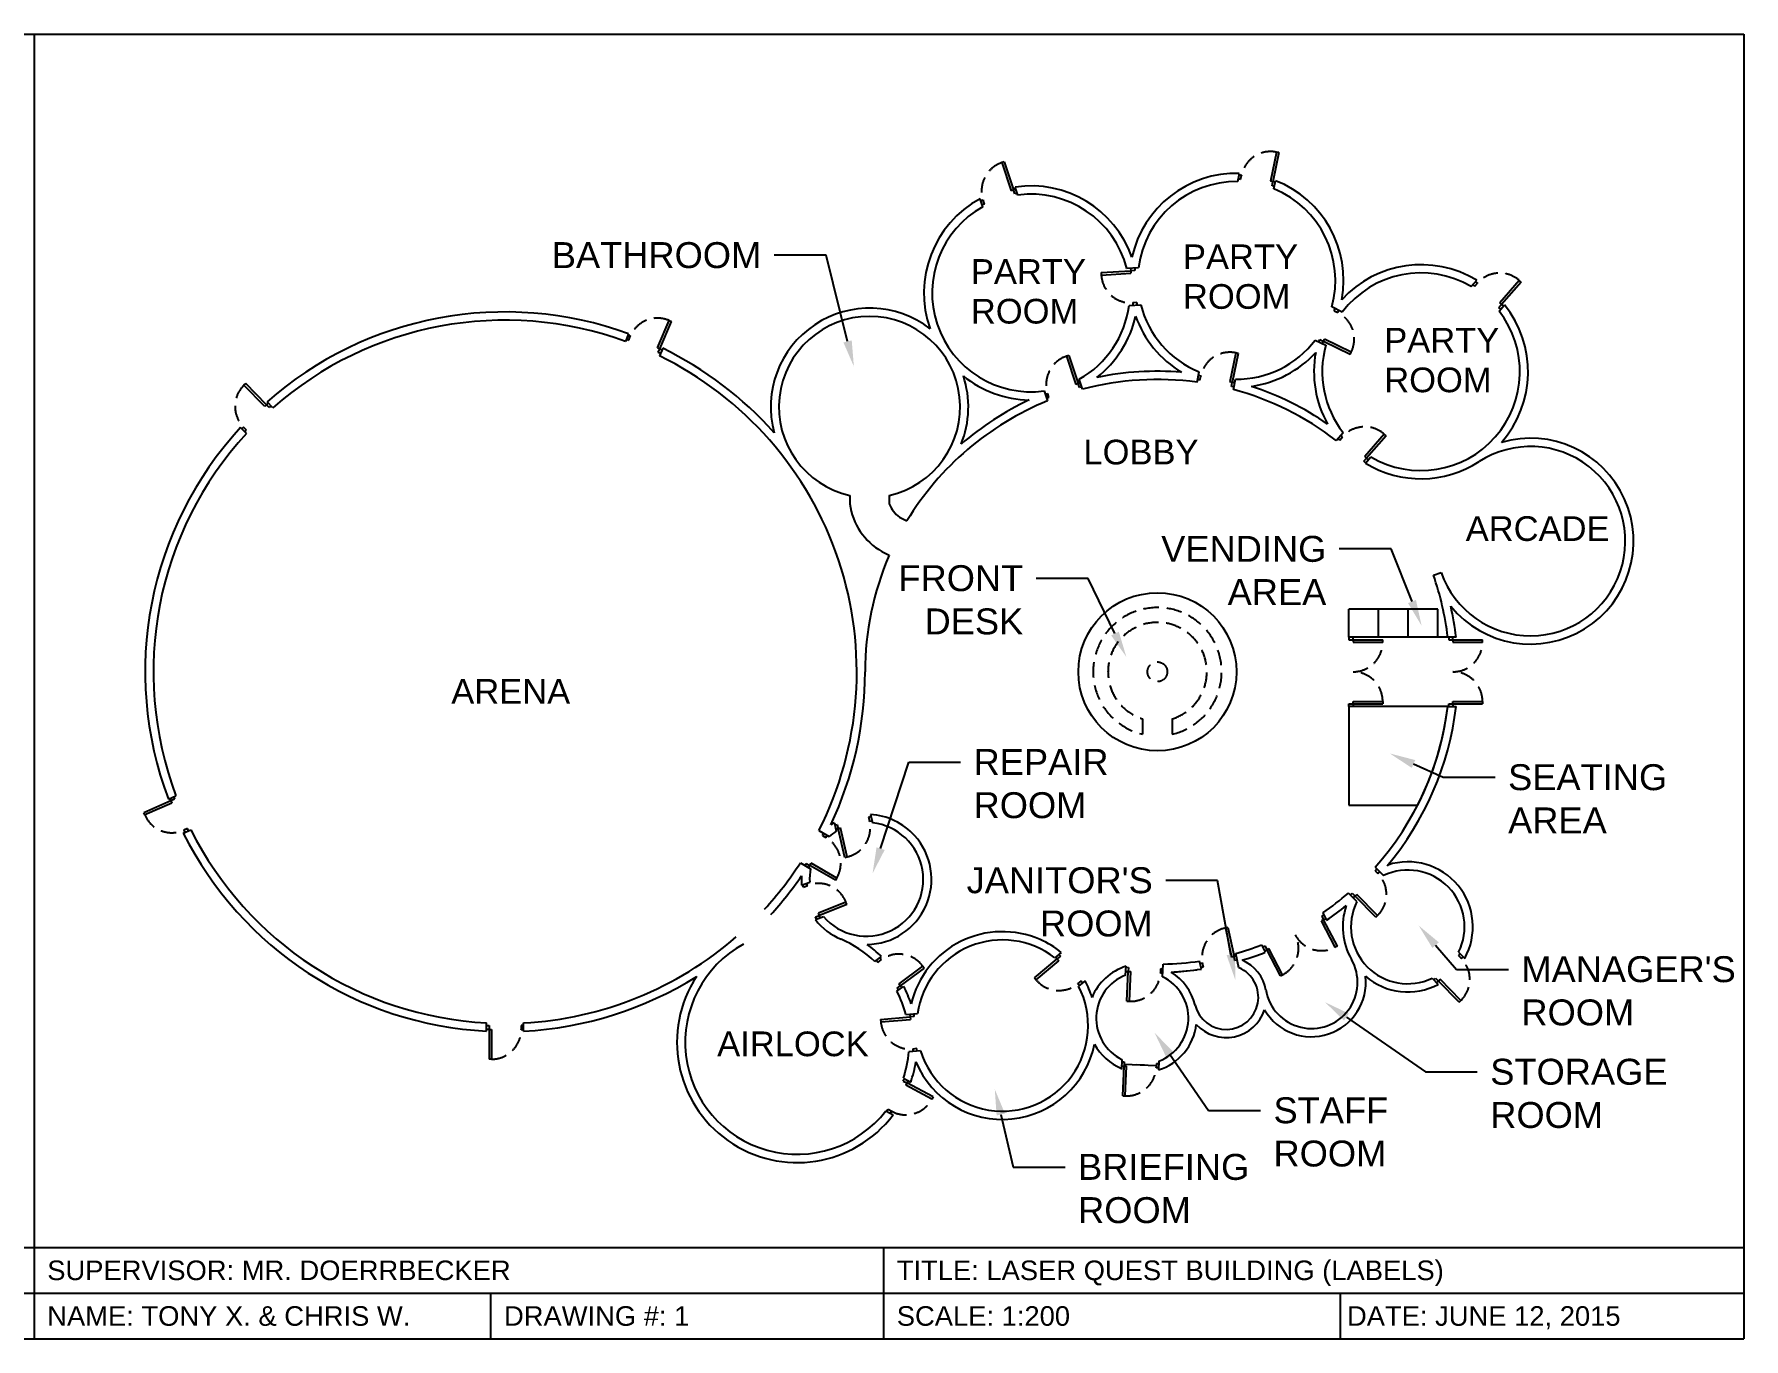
# Model space of a CAD drawing. Header units: inches. Extents: x 0 to 8302, y 0 to 1584.
# Drawn here: x 4151 to 6227, y 0 to 1584 of the extents above; entities that cross this region are included whole.
import ezdxf
from ezdxf import colors
from ezdxf.entities.mleader import LeaderData, LeaderLine
from ezdxf.math import Vec2, Vec3

# ---------------------------------------------------------------- set-up
doc = ezdxf.new("R2010")
doc.units = ezdxf.units.IN
doc.header["$MEASUREMENT"] = 0
doc.linetypes.add('HIDDEN2', pattern=[0.1875, 0.125, -0.0625])
doc.layers.add('Text', color=5, linetype='Continuous')
doc.styles.get("Standard").update_dxf_attribs({"font": 'Arial.ttf'})

msp = doc.modelspace()

# ---------------------------------------------------------------- linework, layer by layer
for p, q in [((2075.59, 1584.42), (4151.18, 1584.42)), ((4151.18, 1584.42), (4151.18, 0)), ((4151.18, 1584.42), (4151.18, 0)), ((4151.18, 1584.42), (6226.77, 1584.42)), ((6226.77, 1584.42), (6226.77, 0)), ((5659.29, 1441.14), (5652.16, 1405.85)), ((5662.23, 1440.55), (5655.1, 1405.26)), ((5662.23, 1440.55), (5659.29, 1441.14)), ((5328.8, 1429.34), (5325.96, 1428.39)), ((5325.96, 1428.39), (5337.35, 1394.24)), ((5328.8, 1429.34), (5340.19, 1395.19)), ((5612.29, 1405.46), (5614.31, 1415.42)), ((5616.87, 1412.98), (5613.93, 1413.57)), ((5615.88, 1408.08), (5616.87, 1412.98)), ((5340.19, 1395.19), (5337.35, 1394.24)), ((5343.04, 1396.14), (5340.19, 1395.19)), ((5341.78, 1390.45), (5340.19, 1395.19)), ((5344.62, 1391.4), (5341.78, 1390.45)), ((5345.4, 1389.07), (5342.18, 1398.71)), ((5615.88, 1408.08), (5612.94, 1408.67)), ((5655.1, 1405.26), (5652.16, 1405.85)), ((5654.11, 1400.36), (5655.1, 1405.26)), ((5657.05, 1399.76), (5654.11, 1400.36)), ((5658.04, 1404.66), (5655.1, 1405.26)), ((5656.39, 1396.5), (5658.41, 1406.47)), ((5302.71, 1374.83), (5299.5, 1384.47)), ((5303.2, 1382.85), (5300.35, 1381.9)), ((5304.78, 1378.11), (5301.94, 1377.16)), ((5304.78, 1378.11), (5303.2, 1382.85)), ((5446.51, 1294.9), (5482.44, 1297.11)), ((5446.51, 1294.9), (5446.69, 1291.91)), ((5446.69, 1291.91), (5482.62, 1294.11)), ((5491.86, 1300.69), (5477.63, 1299.82)), ((5482.25, 1300.1), (5482.44, 1297.11)), ((5487.43, 1297.42), (5482.44, 1297.11)), ((5482.44, 1297.11), (5482.62, 1294.11)), ((5487.24, 1300.41), (5487.43, 1297.42)), ((5895.78, 1277.89), (5902.49, 1285.53)), ((5900.13, 1278.3), (5897.88, 1280.28)), ((5900.13, 1278.3), (5903.43, 1282.05)), ((5903.43, 1282.05), (5901.18, 1284.03)), ((5954.24, 1285.35), (5930.48, 1258.3)), ((5956.49, 1283.37), (5932.73, 1256.32)), ((5956.49, 1283.37), (5954.24, 1285.35)), ((5480.39, 1254.9), (5494.62, 1255.78)), ((5489.82, 1258.49), (5484.83, 1258.18)), ((5484.83, 1258.18), (5485.01, 1255.19)), ((5489.82, 1258.49), (5490, 1255.49)), ((5739.28, 1246.97), (5726.5, 1253.3)), ((5729.32, 1248.55), (5730.65, 1251.24)), ((5729.32, 1248.55), (5733.8, 1246.33)), ((5733.8, 1246.33), (5735.13, 1249.02)), ((5929.43, 1252.56), (5932.73, 1256.32)), ((5931.69, 1250.58), (5929.43, 1252.56)), ((5929.59, 1248.2), (5936.3, 1255.84)), ((5932.73, 1256.32), (5930.48, 1258.3)), ((5934.99, 1254.34), (5932.73, 1256.32)), ((4907.94, 1203.52), (4922.02, 1236.66)), ((4910.7, 1202.35), (4924.78, 1235.48)), ((4922.02, 1236.66), (4924.78, 1235.48)), ((4872.88, 1220.51), (4868.96, 1211.29)), ((4870.17, 1214.14), (4872.93, 1212.97)), ((4874.89, 1217.57), (4872.13, 1218.74)), ((4872.93, 1212.97), (4874.89, 1217.57)), ((5706.52, 1212.97), (5719.3, 1206.65)), ((5710.67, 1210.92), (5712, 1213.61)), ((5712, 1213.61), (5716.48, 1211.39)), ((5715.15, 1208.7), (5716.48, 1211.39)), ((5716.48, 1211.39), (5717.82, 1214.08)), ((5748.74, 1195.41), (5716.48, 1211.39)), ((5750.07, 1198.1), (5717.82, 1214.08)), ((4910.7, 1202.35), (4907.94, 1203.52)), ((4908.74, 1197.75), (4910.7, 1202.35)), ((4911.51, 1196.57), (4908.74, 1197.75)), ((4914.21, 1202.95), (4910.3, 1193.73)), ((4910.7, 1202.35), (4913.46, 1201.18)), ((5407.24, 1194.25), (5404.39, 1193.3)), ((5404.39, 1193.3), (5415.79, 1159.15)), ((5407.24, 1194.25), (5418.63, 1160.1)), ((5609.94, 1197.41), (5602.81, 1162.12)), ((5612.88, 1196.82), (5605.75, 1161.53)), ((5612.88, 1196.82), (5609.94, 1197.41)), ((5748.74, 1195.41), (5750.07, 1198.1)), ((5424.08, 1153.26), (5420.01, 1165.44)), ((5562.96, 1161.79), (5565.5, 1174.38)), ((5566.53, 1164.35), (5563.59, 1164.94)), ((5567.52, 1169.25), (5564.58, 1169.84)), ((5566.53, 1164.35), (5567.52, 1169.25)), ((5607.07, 1152.88), (5609.61, 1165.47)), ((4405.86, 1158.13), (4408, 1160.22)), ((4431.01, 1132.38), (4405.86, 1158.13)), ((4433.16, 1134.47), (4408, 1160.22)), ((5377.33, 1151.2), (5381.39, 1139.02)), ((5381.64, 1147.76), (5378.79, 1146.81)), ((5383.22, 1143.02), (5380.37, 1142.07)), ((5383.22, 1143.02), (5381.64, 1147.76)), ((5418.63, 1160.1), (5415.79, 1159.15)), ((5421.48, 1161.05), (5418.63, 1160.1)), ((5420.21, 1155.36), (5418.63, 1160.1)), ((5423.06, 1156.31), (5420.21, 1155.36)), ((5605.75, 1161.53), (5602.81, 1162.12)), ((5604.76, 1156.63), (5605.75, 1161.53)), ((5607.7, 1156.03), (5604.76, 1156.63)), ((5608.69, 1160.93), (5605.75, 1161.53)), ((4433.16, 1134.47), (4431.01, 1132.38)), ((4433.16, 1134.47), (4435.3, 1136.57)), ((4436.65, 1130.89), (4433.16, 1134.47)), ((4440.96, 1130.78), (4433.96, 1137.94)), ((4438.8, 1132.99), (4436.65, 1130.89)), ((4408.83, 1099.4), (4401.83, 1106.56)), ((4405.32, 1107.28), (4403.18, 1105.18)), ((4408.82, 1103.7), (4405.32, 1107.28)), ((4406.67, 1101.61), (4408.82, 1103.7)), ((5731.75, 1091.11), (5740.22, 1100.76)), ((5736.12, 1091.55), (5733.87, 1093.53)), ((5736.12, 1091.55), (5739.42, 1095.3)), ((5739.42, 1095.3), (5737.17, 1097.28)), ((5790.23, 1098.6), (5766.47, 1071.55)), ((5792.48, 1096.62), (5768.72, 1069.57)), ((5792.48, 1096.62), (5790.23, 1098.6)), ((5765.42, 1065.81), (5768.72, 1069.57)), ((5767.68, 1063.83), (5765.42, 1065.81)), ((5768.72, 1069.57), (5766.47, 1071.55)), ((5767.32, 1063.43), (5774.03, 1071.07)), ((5770.98, 1067.59), (5768.72, 1069.57)), ((5141.32, 1024.34), (5141.32, 1014.12)), ((5189.32, 1024.34), (5189.32, 1014.12)), ((5201.91, 997.92), (5210.82, 993.32)), ((5180.32, 956.14), (5189.26, 951.52)), ((5849.91, 927.4), (5859.35, 930.7)), ((5747.4, 852.07), (5747.4, 886.07)), ((5855.4, 886.07), (5747.4, 886.07)), ((5783.4, 852.07), (5783.4, 886.07)), ((5819.4, 852.07), (5819.4, 886.07)), ((5855.4, 852.07), (5855.4, 886.07)), ((5747.37, 852.07), (5747.37, 849.07)), ((5867.4, 852.07), (5747.4, 852.07)), ((5752.37, 849.07), (5752.37, 852.07)), ((5877.39, 852.07), (5867.4, 852.07)), ((5868.59, 852.07), (5868.59, 849.07)), ((5873.59, 849.07), (5873.59, 852.07)), ((5747.37, 849.07), (5752.37, 849.07)), ((5752.37, 849.07), (5788.37, 849.07)), ((5752.37, 849.07), (5752.37, 846.07)), ((5752.37, 846.07), (5788.37, 846.07)), ((5788.37, 846.07), (5788.37, 849.07)), ((5868.59, 849.07), (5873.59, 849.07)), ((5873.59, 849.07), (5909.59, 849.07)), ((5873.59, 849.07), (5873.59, 846.07)), ((5873.59, 846.07), (5909.59, 846.07)), ((5909.59, 846.07), (5909.59, 849.07)), ((5747.37, 768.07), (5747.37, 771.07)), ((5747.37, 771.07), (5752.37, 771.07)), ((5752.37, 774.07), (5788.37, 774.07)), ((5752.37, 771.07), (5752.37, 774.07)), ((5752.37, 771.07), (5788.37, 771.07)), ((5752.37, 771.07), (5752.37, 768.07)), ((5788.37, 774.07), (5788.37, 771.07)), ((5867.37, 768.07), (5877.44, 768.07)), ((5868.59, 768.07), (5868.59, 771.07)), ((5868.59, 771.07), (5873.59, 771.07)), ((5873.59, 774.07), (5909.59, 774.07)), ((5873.59, 771.07), (5873.59, 774.07)), ((5873.59, 771.07), (5909.59, 771.07)), ((5873.59, 771.07), (5873.59, 768.07)), ((5909.59, 774.07), (5909.59, 771.07)), ((4317.13, 653.38), (4284.16, 638.92)), ((4318.34, 650.63), (4285.37, 636.17)), ((4314.17, 655.35), (4323.34, 659.37)), ((4317.13, 653.38), (4315.93, 656.12)), ((4321.71, 655.38), (4317.13, 653.38)), ((4317.13, 653.38), (4318.34, 650.63)), ((4320.51, 658.13), (4321.71, 655.38)), ((4285.37, 636.17), (4284.16, 638.92)), ((5122.65, 626.7), (5125.01, 616.47)), ((5123.27, 624.02), (5126.19, 624.7)), ((5126.19, 624.7), (5127.31, 619.82)), ((5164.19, 633.46), (5167.12, 634.13)), ((5164.19, 633.46), (5165.32, 628.59)), ((5165.32, 628.59), (5168.24, 629.26)), ((5166.5, 636.81), (5168.86, 626.58)), ((4332.21, 614.22), (4341.38, 618.24)), ((4337.34, 619.75), (4332.76, 617.74)), ((4332.76, 617.74), (4333.97, 614.99)), ((4338.55, 617), (4337.34, 619.75)), ((5103.79, 617.13), (5116.24, 609.97)), ((5108.04, 611.22), (5109.54, 613.83)), ((5108.04, 611.22), (5112.38, 608.73)), ((5112.38, 608.73), (5113.87, 611.33)), ((5124.39, 619.15), (5127.31, 619.82)), ((5127.31, 619.82), (5130.24, 620.5)), ((5135.4, 584.74), (5127.31, 619.82)), ((5138.33, 585.42), (5130.24, 620.5)), ((5135.4, 584.74), (5138.33, 585.42)), ((5081.37, 578.11), (5093.82, 570.96)), ((5087.12, 574.81), (5088.61, 577.41)), ((5088.61, 577.41), (5092.95, 574.92)), ((5091.45, 572.32), (5092.95, 574.92)), ((5092.95, 574.92), (5094.44, 577.52)), ((5124.16, 556.98), (5092.95, 574.92)), ((5125.66, 559.58), (5094.44, 577.52)), ((5779.04, 572.93), (5789.19, 562.59)), ((5779.15, 568.53), (5781.29, 570.63)), ((5779.15, 568.53), (5782.65, 564.96)), ((5782.65, 564.96), (5784.8, 567.06)), ((5082.91, 550.88), (5092.67, 554.76)), ((5085.37, 548.63), (5084.26, 551.41)), ((5085.37, 548.63), (5090.02, 550.47)), ((5090.02, 550.47), (5088.91, 553.26)), ((5124.16, 556.98), (5125.66, 559.58)), ((5757.07, 531.07), (5746.92, 541.41)), ((5749.17, 539.12), (5751.31, 541.22)), ((5751.31, 541.22), (5754.82, 537.65)), ((5754.82, 537.65), (5756.96, 539.75)), ((5782.17, 514.05), (5756.96, 539.75)), ((5136.77, 530.33), (5103.32, 517.02)), ((5137.88, 527.55), (5104.43, 514.24)), ((5137.88, 527.55), (5136.77, 530.33)), ((5752.67, 535.55), (5754.82, 537.65)), ((5780.03, 511.95), (5754.82, 537.65)), ((5099.55, 509.06), (5109.3, 512.95)), ((5099.79, 512.39), (5104.43, 514.24)), ((5100.9, 509.6), (5099.79, 512.39)), ((5104.43, 514.24), (5103.32, 517.02)), ((5105.54, 511.45), (5104.43, 514.24)), ((5600.42, 499.55), (5597.49, 498.93)), ((5597.49, 498.93), (5604.93, 463.7)), ((5600.42, 499.55), (5607.87, 464.33)), ((5716.62, 508.83), (5713.96, 507.44)), ((5730.66, 475.55), (5713.96, 507.44)), ((5716.96, 514.65), (5714.3, 513.26)), ((5714.3, 513.26), (5716.62, 508.83)), ((5715.59, 517.26), (5720.26, 508.34)), ((5719.28, 510.22), (5716.62, 508.83)), ((5733.32, 476.94), (5716.62, 508.83)), ((5780.03, 511.95), (5782.17, 514.05)), ((5641.13, 478.37), (5645.85, 469.38)), ((5171.8, 458.13), (5179.93, 464.17)), ((5175.44, 457.1), (5173.65, 459.5)), ((5175.44, 457.1), (5179.45, 460.08)), ((5179.45, 460.08), (5177.66, 462.49)), ((5365.63, 438.28), (5393.27, 461.35)), ((5367.55, 435.98), (5395.19, 459.04)), ((5398.14, 469.32), (5390.3, 462.77)), ((5391.35, 463.65), (5393.27, 461.35)), ((5397.11, 464.55), (5393.27, 461.35)), ((5393.27, 461.35), (5395.19, 459.04)), ((5395.19, 466.85), (5397.11, 464.55)), ((5568.18, 448.98), (5566.11, 458.78)), ((5607.87, 464.33), (5604.93, 463.7)), ((5610.8, 464.95), (5607.87, 464.33)), ((5608.9, 459.43), (5607.87, 464.33)), ((5611.84, 460.05), (5608.9, 459.43)), ((5613.83, 450.62), (5610.14, 468.09)), ((5642.54, 475.69), (5645.2, 477.08)), ((5644.86, 471.26), (5647.52, 472.65)), ((5645.2, 477.08), (5647.52, 472.65)), ((5647.52, 472.65), (5650.18, 474.04)), ((5664.22, 440.76), (5647.52, 472.65)), ((5666.88, 442.15), (5650.18, 474.04)), ((5733.32, 476.94), (5730.66, 475.55)), ((5880.34, 465.4), (5882.48, 467.5)), ((5880.34, 465.4), (5883.84, 461.83)), ((5880.55, 469.47), (5887.9, 461.97)), ((5883.84, 461.83), (5885.98, 463.93)), ((5229.82, 452.66), (5200.93, 431.19)), ((5231.61, 450.25), (5202.72, 428.78)), ((5231.61, 450.25), (5229.82, 452.66)), ((5365.63, 438.28), (5367.55, 435.98)), ((5476.26, 441.68), (5476.73, 452.43)), ((5476.46, 446.2), (5479.46, 446.07)), ((5476.68, 451.19), (5479.68, 451.06)), ((5477.89, 410.1), (5479.46, 446.07)), ((5479.68, 451.06), (5479.46, 446.07)), ((5479.46, 446.07), (5482.46, 445.94)), ((5480.89, 409.97), (5482.46, 445.94)), ((5518.64, 449.36), (5518.42, 444.37)), ((5518.42, 444.37), (5521.42, 444.24)), ((5518.64, 449.36), (5521.64, 449.23)), ((5521.22, 439.72), (5521.89, 455.14)), ((5569.71, 456.26), (5566.78, 455.64)), ((5570.75, 451.37), (5567.81, 450.75)), ((5570.75, 451.37), (5569.71, 456.26)), ((5664.22, 440.76), (5666.88, 442.15)), ((5848.34, 438.04), (5855.8, 430.44)), ((5850.35, 435.99), (5852.5, 438.09)), ((5852.5, 438.09), (5856, 434.52)), ((5856, 434.52), (5858.14, 436.62)), ((5883.35, 410.92), (5858.14, 436.62)), ((5198.65, 422.02), (5206.78, 428.06)), ((5198.7, 425.8), (5202.72, 428.78)), ((5200.49, 423.39), (5198.7, 425.8)), ((5202.72, 428.78), (5200.93, 431.19)), ((5204.51, 426.37), (5202.72, 428.78)), ((5422.1, 434.61), (5418.26, 431.4)), ((5418.26, 431.4), (5420.18, 429.1)), ((5426.97, 434.77), (5419.13, 428.22)), ((5422.1, 434.61), (5424.02, 432.3)), ((5853.86, 432.42), (5856, 434.52)), ((5881.21, 408.82), (5856, 434.52)), ((5223.71, 394.59), (5209.42, 393.42)), ((5477.89, 410.1), (5480.89, 409.97)), ((5881.21, 408.82), (5883.35, 410.92)), ((4700.41, 373.64), (4700.41, 383.66)), ((4700.41, 380.57), (4703.41, 380.57)), ((4703.41, 375.57), (4700.41, 375.57)), ((4703.41, 380.57), (4703.41, 375.57)), ((4703.41, 375.57), (4703.41, 339.57)), ((4703.41, 375.57), (4706.41, 375.57)), ((4706.41, 375.57), (4706.41, 339.57)), ((4745.32, 380.57), (4742.32, 380.57)), ((4742.32, 380.57), (4742.32, 375.57)), ((4742.32, 375.57), (4745.32, 375.57)), ((4745.32, 373.64), (4745.32, 383.66)), ((5178.79, 387.91), (5214.67, 390.84)), ((5178.79, 387.91), (5179.03, 384.92)), ((5179.03, 384.92), (5214.91, 387.85)), ((5214.42, 393.83), (5214.67, 390.84)), ((5219.65, 391.25), (5214.67, 390.84)), ((5214.67, 390.84), (5214.91, 387.85)), ((5219.65, 391.25), (5219.4, 394.24)), ((4706.41, 339.57), (4703.41, 339.57)), ((5227.38, 349.74), (5213.09, 348.57)), ((5222.83, 352.38), (5217.85, 351.97)), ((5217.85, 351.97), (5218.09, 348.98)), ((5223.07, 349.39), (5222.83, 352.38)), ((5471.79, 339.22), (5471.26, 327.01)), ((5471.67, 336.34), (5474.66, 336.2)), ((5474.66, 336.2), (5474.45, 331.21)), ((5474.56, 333.71), (5513.52, 332.01)), ((5489.04, 333.07), (5499.03, 332.64)), ((5513.63, 334.5), (5513.41, 329.51)), ((5513.63, 334.5), (5516.62, 334.37)), ((5516.75, 337.25), (5516.28, 326.5)), ((5206.32, 313.07), (5207.74, 315.72)), ((5206.32, 313.07), (5210.73, 310.71)), ((5206.39, 316.44), (5215.32, 311.65)), ((5210.73, 310.71), (5212.14, 313.35)), ((5471.45, 331.34), (5474.45, 331.21)), ((5472.88, 295.24), (5474.45, 331.21)), ((5474.45, 331.21), (5477.44, 331.08)), ((5475.87, 295.11), (5477.44, 331.08)), ((5513.41, 329.51), (5516.41, 329.38)), ((5210.73, 310.71), (5209.31, 308.06)), ((5241.02, 291.04), (5209.31, 308.06)), ((5242.44, 293.68), (5210.73, 310.71)), ((5242.44, 293.68), (5241.02, 291.04)), ((5472.88, 295.24), (5475.87, 295.11)), ((5185.11, 276.79), (5194.03, 272)), ((5186.45, 276.07), (5187.87, 278.71)), ((5187.87, 278.71), (5192.28, 276.35)), ((5190.86, 273.7), (5192.28, 276.35)), ((2075.59, 110.91), (4151.18, 110.91)), ((4151.18, 110.91), (4151.18, 0)), ((4151.18, 110.91), (6226.77, 110.91)), ((5182.56, 0), (5182.56, 110.91)), ((6226.77, 110.91), (6226.77, 0)), ((2075.59, 55.45), (4151.18, 55.45)), ((4151.18, 55.45), (6226.77, 55.45)), ((4705.73, 0), (4705.73, 55.45)), ((5737.1, 0), (5737.1, 55.45)), ((2075.59, 0), (4151.18, 0)), ((4151.18, 0), (6226.77, 0))]:
    msp.add_line(p, q)
at = {"linetype": 'HIDDEN2', "ltscale": 150}
for p, q in [((5496.86, 752.83), (5496.86, 734.17)), ((5532.86, 752.83), (5532.86, 734.17))]:
    msp.add_line(p, q, dxfattribs=at)
msp.add_lwpolyline([(5747.37, 648.07), (5830.75, 648.07, 0.0890563), (5867.37, 768.07), (5747.37, 768.07)], format="xyb", close=True)
msp.add_circle((5514.86, 810.07), 96)
msp.add_circle((5514.86, 810.07), 12, dxfattribs=at)
for centre, radius, start, end in [((5652.16, 1405.85), 36, 78.58008, 168.58008), ((5337.35, 1394.24), 36, 108.45113, 198.45113), ((5482.62, 1294.11), 36, 183.5156, 273.5156), ((5930.48, 1258.3), 36, 48.70902, 138.70902), ((5717.82, 1214.08), 36, 333.64455, 63.64455), ((4907.94, 1203.52), 36, 66.97759, 156.97759), ((5415.79, 1159.15), 36, 108.45113, 198.45113), ((5602.81, 1162.12), 36, 78.58008, 168.58008), ((4431.01, 1132.38), 36, 134.32999, 224.32999), ((5766.47, 1071.55), 36, 48.70902, 138.70902), ((5514.86, 810.07), 78, 283.34236, 256.65764), ((5514.86, 810.07), 60, 287.4576, 252.5424), ((5752.37, 846.07), 36, 270, 0), ((5873.59, 846.07), 36, 270, 0), ((5752.37, 774.07), 36, 0, 90), ((5873.59, 774.07), 36, 0, 90), ((4318.34, 650.63), 36, 203.68016, 293.68016), ((5130.24, 620.5), 36, 282.98705, 12.98705), ((5094.44, 577.52), 36, 330.11761, 60.11761), ((5756.96, 539.75), 36, 314.45367, 44.45367), ((5103.32, 517.02), 36, 21.69675, 111.69675), ((5604.93, 463.7), 36, 101.93413, 191.93413), ((5650.18, 474.04), 36, 297.63739, 27.63739), ((5713.96, 507.44), 36, 207.63739, 297.63739), ((5200.93, 431.19), 36, 36.62407, 126.62407), ((5858.14, 436.62), 36, 314.45367, 44.45367), ((5395.19, 459.04), 36, 219.83999, 309.83999), ((5482.46, 445.94), 36, 267.50098, 357.50098), ((4706.41, 375.57), 36, 270, 0), ((5214.91, 387.85), 36, 184.67755, 274.67755), ((5477.44, 331.08), 36, 267.50098, 357.50098), ((5209.31, 308.06), 36, 241.76903, 331.76903)]:
    msp.add_arc(centre, radius, start, end, dxfattribs=at)
for centre, radius, start, end in [((5610.89, 1285.46), 130, 88.49541, 167.57323), ((5361.36, 1270.13), 130, 19.45797, 98.48436), ((5610.89, 1285.46), 120, 89.33113, 172.70868), ((5610.89, 1285.46), 120, 344.45147, 67.71728), ((5610.89, 1285.46), 130, 349.58692, 68.56187), ((5361.36, 1270.13), 130, 118.4179, 199.62428), ((5361.36, 1270.13), 120, 119.25805, 277.64421), ((5361.36, 1270.13), 120, 14.32253, 97.64421), ((5834.91, 1174.48), 130, 58.67579, 137.70218), ((5834.91, 1174.48), 120, 59.51594, 142.83763), ((4722.86, 810.07), 437, 69.9232, 131.38438), ((5165.32, 1131.69), 120, 52.17146, 195.11096), ((5361.36, 1270.13), 120, 299.25805, 352.70868), ((5610.89, 1285.46), 120, 194.32253, 247.77315), ((5834.91, 1174.48), 120, 239.51594, 37.9021), ((5834.91, 1174.48), 130, 318.6511, 38.74226), ((4722.86, 810.07), 427, 69.99224, 131.31533), ((5165.32, 1131.69), 110, 282.60226, 257.39774), ((5361.36, 1270.13), 130, 307.90629, 347.57323), ((5610.89, 1285.46), 130, 199.45797, 239.12492), ((5610.89, 1285.46), 120, 269.387, 322.83763), ((5834.91, 1174.48), 120, 164.45147, 217.9021), ((4722.86, 810.07), 427, 333.13811, 63.96293), ((4722.86, 810.07), 437, 41.63631, 64.03198), ((5610.89, 1285.46), 130, 278.03523, 317.70218), ((5834.91, 1174.48), 130, 169.58692, 209.25386), ((5165.32, 1131.69), 120, 337.85425, 18.28628), ((5361.36, 1270.13), 130, 230.83346, 268.99597), ((5514.86, 810.07), 355, 82.21393, 104.81727), ((5514.86, 810.07), 365, 85.39296, 101.63824), ((5514.86, 810.07), 355, 52.34288, 74.94622), ((5514.86, 810.07), 365, 55.52191, 71.76719), ((5514.86, 810.07), 355, 112.08499, 148.92133), ((5514.86, 810.07), 365, 115.26402, 130.77918), ((4722.86, 810.07), 437, 137.2756, 200.73455), ((4722.86, 810.07), 427, 137.34465, 200.66551), ((5967.89, 968.71), 115, 199.29971, 122.87329), ((5967.89, 968.71), 125, 219.24815, 106.44687), ((5834.91, 1174.48), 130, 238.67579, 302.87329), ((5219.63, 1024.69), 79.02, 187.68646, 240.19925), ((5219.63, 1024.69), 32.1, 199.22342, 236.50524), ((5514.86, 810.07), 355, 156.51775, 180), ((5514.86, 810.07), 355, 6.79409, 19.29971), ((5514.86, 810.07), 365, 6.60851, 12.58991), ((4722.86, 810.07), 437, 334.80638, 0), ((5514.86, 810.07), 355, 318.08753, 353.20543), ((5514.86, 810.07), 365, 319.80094, 353.39242), ((5161.59, 557.97), 69, 220.72819, 83.95561), ((5161.59, 557.97), 79, 119.53455, 123.23436), ((5161.59, 557.97), 79, 42.24511, 86.43955), ((4722.86, 810.07), 437, 206.62578, 267.05439), ((4722.86, 810.07), 427, 206.69482, 266.98534), ((5161.59, 557.97), 69, 122.01849, 131.08617), ((5161.59, 557.97), 79, 270.50938, 42.24511), ((4722.86, 810.07), 427, 317.55206, 327.09712), ((4722.86, 810.07), 437, 317.55206, 325.42885), ((5161.59, 557.97), 79, 177.00086, 185.14925), ((5161.59, 557.97), 69, 169.14905, 182.66531), ((5818.81, 500.27), 69, 333.48511, 115.42223), ((5818.81, 500.27), 79, 331.00117, 107.96222), ((5514.86, 810.07), 355, 304.43196, 310.81982), ((5514.86, 810.07), 365, 304.24497, 308.9134), ((5818.81, 500.27), 79, 160.94513, 209.95344), ((5818.81, 500.27), 69, 153.48511, 295.42223), ((5161.59, 557.97), 79, 218.24425, 246.99868), ((4722.86, 810.07), 427, 273.01466, 311.10792), ((5077.58, 360.06), 136, 118.66468, 322.24616), ((5077.58, 360.06), 136, 46.14693, 66.99868), ((5077.58, 360.06), 146, 45.48923, 54.53304), ((5326.75, 380.45), 114, 66.35287, 166.57951), ((5326.75, 380.45), 104, 52.3345, 172.18304), ((5326.75, 380.45), 114, 51.2231, 66.35287), ((5514.86, 810.07), 355, 285.56798, 290.84282), ((5514.86, 810.07), 355, 271.13484, 278.30027), ((5514.86, 810.07), 365, 286.36138, 291.02982), ((5598.41, 414.8), 49, 9.90769, 66.83366), ((5701.84, 432.86), 56, 189.90769, 29.95344), ((4722.86, 810.07), 437, 272.94561, 302.16356), ((5077.58, 360.06), 146, 146.74, 322.90387), ((5496.51, 389.47), 66, 107.43325, 157.57698), ((5496.51, 389.47), 56, 111.19084, 243.81112), ((5496.51, 389.47), 56, 291.19084, 63.81112), ((5514.86, 810.07), 365, 272.6079, 278.39995), ((5514.86, 810.07), 365, 272.6079, 277.50687), ((5496.51, 389.47), 66, 13.96057, 58.0106), ((5598.41, 414.8), 39, 193.96057, 66.69971), ((5701.84, 432.86), 66, 210.43454, 6.43723), ((5818.81, 500.27), 79, 229.4256, 297.90617), ((5077.58, 360.06), 136, 14.20042, 27.1012), ((5077.58, 360.06), 146, 18.7151, 27.75891), ((5326.75, 380.45), 104, 197.17207, 27.34547), ((5326.75, 380.45), 114, 17.45502, 28.45688), ((5598.41, 414.8), 49, 222.14421, 341.72404), ((5496.51, 389.47), 66, 287.43325, 353.43371), ((5326.75, 380.45), 114, 202.7756, 348.62788), ((5496.51, 389.47), 66, 208.50592, 247.56871), ((5077.58, 360.06), 136, 341.29189, 355.15469), ((5077.58, 360.06), 146, 340.63418, 350.64001)]:
    msp.add_arc(centre, radius, start, end)

# ---------------------------------------------------------------- texts
for s, p in [('PARTY', (5545.89, 1299.06)), ('PARTY', (5288.38, 1281.19)), ('ROOM', (5545.89, 1250.87)), ('ROOM', (5288.38, 1233)), ('PARTY', (5790.22, 1197.78)), ('ROOM', (5790.22, 1149.59)), ('LOBBY', (5425.03, 1061.92)), ('ARCADE', (5889.15, 969)), ('ARENA', (4657.56, 771.29)), ('AIRLOCK', (4980.38, 343.23))]:
    msp.add_text(s, height=30).set_placement(p)
at = {"layer": 'Text'}
for s, p in [('SUPERVISOR: MR. DOERRBECKER', (4167.03, 71.3)), ('NAME: TONY X. & CHRIS W.', (4167.03, 15.84)), ('DRAWING #: 1', (4721.57, 15.84)), ('SCALE: 1:200', (5198.4, 15.84)), ('DATE: JUNE 12, 2015', (5745.02, 15.84))]:
    msp.add_text(s, height=23.7663, dxfattribs=at).set_placement(p)
at = {"layer": 'Text', "linetype": 'HIDDEN2', "ltscale": 5}
msp.add_text('TITLE: LASER QUEST BUILDING (LABELS)', height=23.7663, dxfattribs=at).set_placement((5198.4, 71.3))

# ---------------------------------------------------------------- leaders
ml = msp.add_multileader_mtext('Standard')
ml.set_content('BATHROOM', color=256)
ml.set_leader_properties()
ml.build(insert=Vec2(0, 0))
ml.multileader.update_dxf_attribs({"dogleg_length": 0.36, "arrow_head_size": 31.5, "scale": 175})
ctx = ml.context
ctx.base_point, ctx.scale, ctx.char_height, ctx.arrow_head_size, ctx.landing_gap_size, ctx.plane_origin = Vec3(4774.81, 1315.9), 175, 31.5, 31.5, 15.75, Vec3(5087.84, 1304.64)
ctx.text_align_type = 2
notes = []
notes.append((ctx, [(0, (1, 1, 0), (5112.55, 1315.9), (-1, 0), 63, [(0, [(5146.35, 1180.73)], 0, [])])]))
ctx.mtext.insert, ctx.mtext.alignment, ctx.mtext.flow_direction = Vec3(5033.8, 1331.87), 3, 5
ml = msp.add_multileader_mtext('Standard')
ml.set_content('VENDING\\PAREA', color=256)
ml.set_leader_properties()
ml.build(insert=Vec2(0, 0))
ml.multileader.update_dxf_attribs({"dogleg_length": 0.36, "arrow_head_size": 31.5, "scale": 175})
ctx = ml.context
ctx.base_point, ctx.scale, ctx.char_height, ctx.arrow_head_size, ctx.landing_gap_size, ctx.plane_origin = Vec3(5506.91, 959.38), 175, 31.5, 31.5, 15.75, Vec3(5499.52, 1013.01)
ctx.text_align_type = 2
notes.append((ctx, [(1, (1, 1, 0), (5798.66, 959.38), (-1, 0), 63, [(0, [(5835.55, 866.11)], 0, [])])]))
ctx.mtext.insert, ctx.mtext.alignment, ctx.mtext.flow_direction = Vec3(5719.91, 975.13), 3, 5
ml = msp.add_multileader_mtext('Standard')
ml.set_content('FRONT^JDESK', color=256)
ml.set_leader_properties()
ml.build(insert=Vec2(0, 0))
ml.multileader.update_dxf_attribs({"dogleg_length": 0.36, "arrow_head_size": 31.5, "scale": 175})
ctx = ml.context
ctx.base_point, ctx.scale, ctx.char_height, ctx.arrow_head_size, ctx.landing_gap_size, ctx.plane_origin = Vec3(5189.67, 923.56), 175, 31.5, 31.5, 15.75, Vec3(5477.12, 828.17)
ctx.text_align_type = 2
notes.append((ctx, [(0, (1, 1, 0), (5430.72, 923.56), (-1, 0), 63, [(0, [(5477.12, 828.17)], 0, [])])]))
ctx.mtext.insert, ctx.mtext.alignment, ctx.mtext.flow_direction = Vec3(5351.97, 939.53), 3, 5
ml = msp.add_multileader_mtext('Standard')
ml.set_content('REPAIR^JROOM', color=256)
ml.set_leader_properties()
ml.build(insert=Vec2(0, 0))
ml.multileader.update_dxf_attribs({"dogleg_length": 0.36, "arrow_head_size": 31.5, "scale": 175})
ctx = ml.context
ctx.base_point, ctx.scale, ctx.char_height, ctx.arrow_head_size, ctx.landing_gap_size, ctx.plane_origin = Vec3(5275.93, 700.38), 175, 31.5, 31.5, 15.75, Vec3(5181.95, 588.56)
notes.append((ctx, [(0, (1, 1, 0), (5212.93, 700.38), (1, 0), 63, [(0, [(5169.05, 565.34)], 0, [])])]))
ctx.mtext.insert, ctx.mtext.flow_direction = Vec3(5291.68, 716.34), 5
ml = msp.add_multileader_mtext('Standard')
ml.set_content('SEATING\\PAREA', color=256)
ml.set_leader_properties()
ml.build(insert=Vec2(0, 0))
ml.multileader.update_dxf_attribs({"dogleg_length": 0.36, "arrow_head_size": 31.5, "scale": 175})
ctx = ml.context
ctx.base_point, ctx.scale, ctx.char_height, ctx.arrow_head_size, ctx.landing_gap_size, ctx.plane_origin = Vec3(5924.85, 682.08), 175, 31.5, 31.5, 15.75, Vec3(5796.95, 710.9)
notes.append((ctx, [(0, (1, 1, 0), (5861.85, 682.08), (1, 0), 63, [(0, [(5796.95, 710.9)], 0, [])])]))
ctx.mtext.insert, ctx.mtext.flow_direction = Vec3(5940.6, 697.83), 5
ml = msp.add_multileader_mtext('Standard')
ml.set_content("JANITOR'S^JROOM", color=256)
ml.set_leader_properties()
ml.build(insert=Vec2(0, 0))
ml.multileader.update_dxf_attribs({"dogleg_length": 0.36, "arrow_head_size": 31.5, "scale": 175})
ctx = ml.context
ctx.base_point, ctx.scale, ctx.char_height, ctx.arrow_head_size, ctx.landing_gap_size, ctx.plane_origin = Vec3(5272.57, 556.71), 175, 31.5, 31.5, 15.75, Vec3(5575.97, 426.61)
ctx.text_align_type = 2
notes.append((ctx, [(0, (1, 1, 0), (5587.95, 556.71), (-1, 0), 63, [(0, [(5609.47, 435.73)], 0, [])])]))
ctx.mtext.insert, ctx.mtext.alignment, ctx.mtext.flow_direction = Vec3(5509.2, 572.67), 3, 5
ml = msp.add_multileader_mtext('Standard')
ml.set_content("MANAGER'S\\PROOM", color=256)
ml.set_leader_properties()
ml.build(insert=Vec2(0, 0))
ml.multileader.update_dxf_attribs({"dogleg_length": 0.36, "arrow_head_size": 31.5, "scale": 175})
ctx = ml.context
ctx.base_point, ctx.scale, ctx.char_height, ctx.arrow_head_size, ctx.landing_gap_size, ctx.plane_origin = Vec3(5941.01, 448.69), 175, 31.5, 31.5, 15.75, Vec3(5855.8, 488.43)
notes.append((ctx, [(0, (1, 1, 0), (5878.01, 448.69), (1, 0), 63, [(0, [(5831.98, 501.94)], 0, [])])]))
ctx.mtext.insert, ctx.mtext.flow_direction = Vec3(5956.76, 464.66), 5
ml = msp.add_multileader_mtext('Standard')
ml.set_content('STORAGE\\PROOM', color=256)
ml.set_leader_properties()
ml.build(insert=Vec2(0, 0))
ml.multileader.update_dxf_attribs({"dogleg_length": 0.36, "arrow_head_size": 31.5, "scale": 175})
ctx = ml.context
ctx.base_point, ctx.scale, ctx.char_height, ctx.arrow_head_size, ctx.landing_gap_size, ctx.plane_origin = Vec3(5903.19, 324.13), 175, 31.5, 31.5, 15.75, Vec3(5718.43, 408.76)
notes.append((ctx, [(0, (1, 1, 0), (5840.19, 324.13), (1, 0), 63, [(0, [(5718.43, 408.76)], 0, [])])]))
ctx.mtext.insert, ctx.mtext.flow_direction = Vec3(5918.94, 340.1), 5
ml = msp.add_multileader_mtext('Standard')
ml.set_content('STAFF\\PROOM', color=256)
ml.set_leader_properties()
ml.build(insert=Vec2(0, 0))
ml.multileader.update_dxf_attribs({"dogleg_length": 0.36, "arrow_head_size": 31.5, "scale": 175})
ctx = ml.context
ctx.base_point, ctx.scale, ctx.char_height, ctx.arrow_head_size, ctx.landing_gap_size, ctx.plane_origin = Vec3(5640.04, 277.34), 175, 31.5, 31.5, 15.75, Vec3(5511.37, 371.79)
notes.append((ctx, [(0, (1, 1, 0), (5577.04, 277.34), (1, 0), 63, [(0, [(5511.37, 371.79)], 0, [])])]))
ctx.mtext.insert, ctx.mtext.flow_direction = Vec3(5655.79, 293.3), 5
ml = msp.add_multileader_mtext('Standard')
ml.set_content('BRIEFING\\PROOM', color=256)
ml.set_leader_properties()
ml.build(insert=Vec2(0, 0))
ml.multileader.update_dxf_attribs({"dogleg_length": 0.36, "arrow_head_size": 31.5, "scale": 175})
ctx = ml.context
ctx.base_point, ctx.scale, ctx.char_height, ctx.arrow_head_size, ctx.landing_gap_size, ctx.plane_origin = Vec3(5402.79, 208.57), 175, 31.5, 31.5, 15.75, Vec3(5317.42, 303.02)
notes.append((ctx, [(0, (1, 1, 0), (5339.79, 208.57), (1, 0), 63, [(0, [(5317.42, 303.02)], 0, [])])]))
ctx.mtext.insert, ctx.mtext.flow_direction = Vec3(5418.54, 224.54), 5
for ctx, leaders in notes:
    for number, flags, end, landing, length, lines in leaders:
        leader = LeaderData()
        leader.index, (leader.has_last_leader_line, leader.has_dogleg_vector, leader.attachment_direction) = number, flags
        leader.last_leader_point, leader.dogleg_vector, leader.dogleg_length = Vec3(end), Vec3(landing), length
        for number, points, colour, breaks in lines:
            line = LeaderLine()
            line.index, line.vertices, line.color, line.breaks = number, Vec3.list(points), colors.encode_raw_color(colour), breaks
            leader.lines.append(line)
        ctx.leaders.append(leader)

doc.saveas('drawing.dxf')
